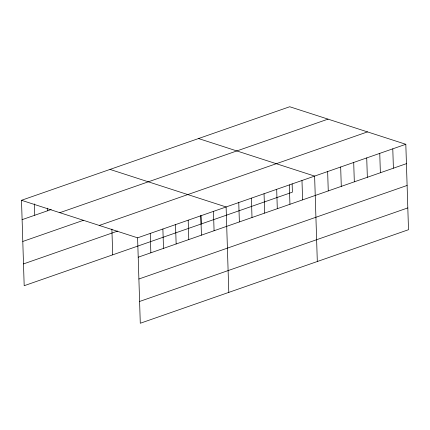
<?xml version="1.0" encoding="UTF-8"?>
<svg xmlns="http://www.w3.org/2000/svg" width="430" height="430" viewBox="0 0 430 430"><rect width="100%" height="100%" fill="white"/><g stroke="black" fill="none" stroke-linecap="round" stroke-linejoin="round"><path stroke-width="0.64" d="M21.5 200.289L289.712 106.742L405.818 144.286L408.5 229.711L140.282 323.258L137.6 237.833L21.5 200.289L24.182 285.713L292.4 192.167L292.137 183.83M22.107 219.66L51.191 209.517M59.813 212.678L328.031 119.131M22.795 241.456L83.484 220.289M99.287 225.444L367.505 131.897M23.499 263.912L117.702 231.06M137.6 237.833L405.818 144.286M138.207 257.204L406.425 163.658M138.895 279.005L407.108 185.454M139.6 301.462L407.817 207.916M198.52 138.546L314.62 176.096L317.308 261.515M110.01 169.42L226.11 206.964L228.798 292.389M392.789 148.834L393.396 168.2M379.76 153.376L380.367 172.747M366.731 157.917L367.344 177.289M353.707 162.465L354.315 181.831M340.678 167.007L341.286 186.378M327.649 171.549L328.257 190.92M301.978 180.503L302.586 199.875M289.331 184.916L289.944 204.282M276.689 189.324L277.296 208.695M264.047 193.736L264.654 213.103M251.4 198.144L252.007 217.516M238.757 202.557L239.365 221.923M213.468 211.377L214.075 230.743M200.944 215.634L201.208 223.971M200.821 215.785L201.433 235.156M188.179 220.198L188.786 239.564M175.531 224.605L176.144 243.977M162.889 229.013L163.497 248.384M150.247 233.425L150.855 252.797M111.886 229.082L112.698 254.839M47.316 208.168L47.397 210.84M34.395 203.895L34.755 215.247"/></g></svg>
